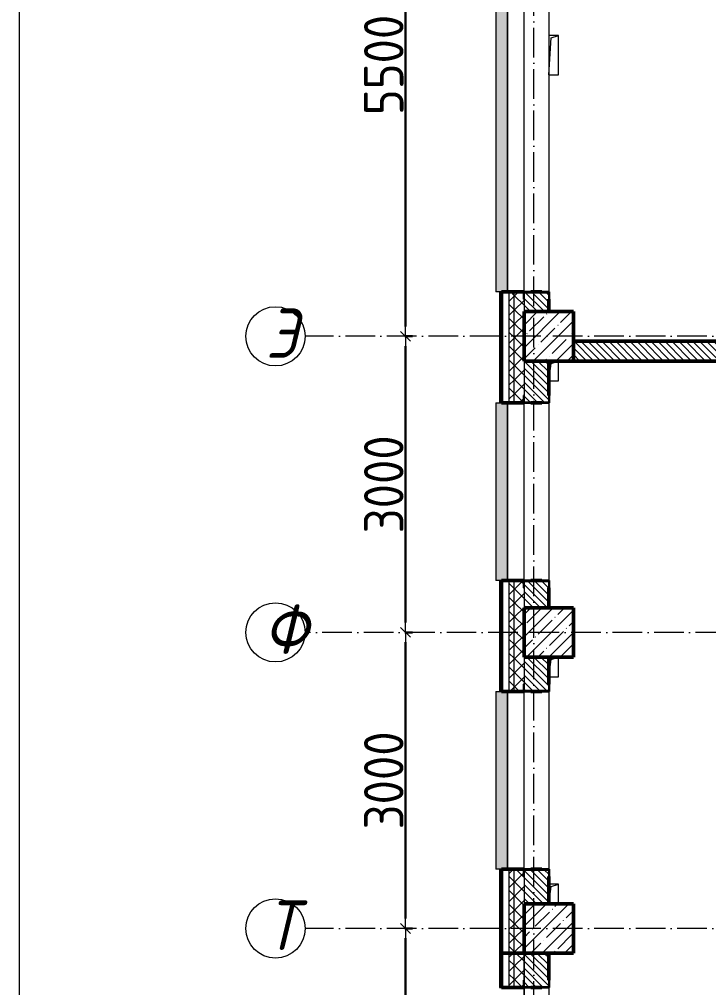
# Model space of a CAD drawing. Header units: millimetres. Extents: x -213536 to 1564669, y -45299 to 942238.
# Drawn here: x -23154 to -16172, y 490897 to 500709 of the extents above; entities that cross this region are included whole.
import ezdxf

# ---------------------------------------------------------------- set-up
doc = ezdxf.new("R2010")
doc.units = ezdxf.units.MM
doc.linetypes.add('50_200_ШТРИХ_1Т_ш5_п1_п1_', pattern=[700, 500, -100, 0, -100])
for name, color, linetype, lineweight in [('3.1) ЖБ окна 1.2 м', 102, 'Continuous', 30), ('A-____-____-DIMS', 7, 'Continuous', 9), ('A-GENM-____-MCUT', 7, 'Continuous', 25), ('A-GENM-____-OTLN', 7, 'Continuous', 9), ('A-GENM-____-OTLN-1', 7, 'Continuous', 25), ('A-GLAZ-____-OTLN', 7, 'Continuous', 9), ('A-WALL-____-MCUT-2', 7, 'Continuous', 50), ('A-WALL-____-MCUT-3', 7, 'Continuous', 9), ('A-WALL-____-OTLN', 7, 'Continuous', 9), ('A-WALL-____-PATT-1', 7, 'Continuous', 9), ('A-WALL-FNSH-MCUT-1', 7, 'Continuous', 9), ('S-COLS-____-MCUT', 7, 'Continuous', 50), ('S-COLS-____-OTLN', 7, 'Continuous', 9), ('S-GRID-____-IDEN', 7, 'Continuous', 9), ('S-GRID-____-OTLN-1', 7, '50_200_ШТРИХ_1Т_ш5_п1_п1_', 9)]:
    doc.layers.add(name, color=color, linetype=linetype, lineweight=lineweight)
doc.layers.add('A-GLAZ-____-OTLN-1', color=7, linetype='Continuous', lineweight=9, true_color=0xc0c0c0)
doc.styles.add('ISOCPEUR_I', font='isocpeui.ttf', dxfattribs={"width": 0.9, "height": 2.5})
doc.styles.add('СПДС', font='isocpeur.ttf', dxfattribs={"width": 0.9})
doc.dimstyles.new('Размера А3', dxfattribs={"dimtxt": 200, "dimasz": 100, "dimexe": 70, "dimexo": 100, "dimgap": 20, "dimtad": 1, "dimdec": 0, "dimrnd": 10, "dimzin": 0, "dimdsep": 46, "dimtxsty": 'СПДС', "dimblk": 'ARROWHEAD_6', "dimcen": 1, "dimclrd": 256, "dimclre": 256, "dimclrt": 256, "dimazin": 0, "dimtfac": 1, "dimtdec": 0, "dimtmove": 2, "dimatfit": 3, "dimfxl": 1, "dimtolj": 1, "dimtzin": 0, "dimarcsym": 0})
pattern_1 = [(135, (-15591.663, 459015.94), (-35.35534, -35.35534), [])]
pattern_2 = [(45, (-15591.66, 459015.94), (-70.71068, 70.71068), []), (135, (-15591.66, 459015.94), (-70.71068, -70.71068), [])]
pattern_3 = [(45, (-15591.66, 459015.94), (-85.5366, 85.5366), []), (45, (-15534.64, 459015.94), (-85.5366, 85.5366), [])]

# ---------------------------------------------------------------- blocks, each defined once
blk = doc.blocks.new('BSC_Колонна _Прямоугольная - 500х500-V36-АР1_План отверстий 2 этажа в осях 1-64_А-ГГ')
at = {"layer": 'S-COLS-____-OTLN'}
h = blk.add_hatch(dxfattribs=at)
h.set_pattern_fill('FP_65', color=256, style=0, pattern_type=2)
h.set_pattern_definition([(45, (2200, -32481.04), (-114.04925, 114.04925), []), (45, (2314.05, -32481.04), (-114.04925, 114.04925), [201.613, -40.323, 3.353, -36.97])])
h.paths.add_polyline_path([(-250, -250), (250, -250), (250, 250), (-250, 250), (-250, 74.6)], flags=0)
at = {"layer": 'S-COLS-____-MCUT'}
for p, q in [((250, 250), (-250, 250)), ((-250, 250), (-250, -250)), ((250, -250), (250, 250)), ((-250, -250), (250, -250))]:
    blk.add_line(p, q, dxfattribs=at)
blk = doc.blocks.new('BSC_Колонна _Прямоугольная - 500х500-V48-АР1_План отверстий 2 этажа в осях 1-64_А-ГГ')
at = {"layer": 'S-COLS-____-OTLN'}
h = blk.add_hatch(dxfattribs=at)
h.set_pattern_fill('FP_77', color=256, style=0, pattern_type=2)
h.set_pattern_definition([(45, (2200, -35481.04), (-114.04925, 114.04925), []), (45, (2314.05, -35481.04), (-114.04925, 114.04925), [201.613, -40.323, 3.353, -36.97])])
h.paths.add_polyline_path([(-250, -250), (250, -250), (250, 250), (-250, 250)], flags=0)
at = {"layer": 'S-COLS-____-MCUT'}
for p, q in [((250, 250), (-250, 250)), ((-250, 250), (-250, -250)), ((250, -250), (250, 250)), ((-250, -250), (250, -250))]:
    blk.add_line(p, q, dxfattribs=at)
blk = doc.blocks.new('BSC_Колонна _Прямоугольная - 500х500-V101-АР1_План отверстий 2 этажа в осях 1-64_А-ГГ')
at = {"layer": 'S-COLS-____-OTLN'}
h = blk.add_hatch(dxfattribs=at)
h.set_pattern_fill('FP_130', color=256, style=0, pattern_type=2)
h.set_pattern_definition([(45, (2200, -38481.04), (-114.04925, 114.04925), []), (45, (2314.05, -38481.04), (-114.04925, 114.04925), [201.613, -40.323, 3.353, -36.97])])
h.paths.add_polyline_path([(-250, -250), (250, -250), (250, 250), (-250, 250), (-250, 94.6)], flags=0)
at = {"layer": 'S-COLS-____-MCUT'}
for p, q in [((250, 250), (-250, 250)), ((-250, 250), (-250, -250)), ((250, -250), (250, 250)), ((-250, -250), (250, -250))]:
    blk.add_line(p, q, dxfattribs=at)
blk = doc.blocks.new('Фахверк_СКБ_Уголок - 250_2700-27497298-АР1_План отверстий 2 этажа в осях 1-64_А-ГГ')
at = {"layer": 'A-GENM-____-MCUT'}
for p, q in [((200, 181), (125, 181)), ((125, 181), (125, 106)), ((125, 106), (131, 106)), ((131, 106), (131, 175)), ((131, 175), (200, 175)), ((200, 175), (200, 181)), ((131, -6), (125, -6)), ((125, -6), (125, -81)), ((125, -81), (200, -81)), ((131, -75), (131, -6)), ((200, -75), (131, -75)), ((200, -81), (200, -75))]:
    blk.add_line(p, q, dxfattribs=at)
blk = doc.blocks.new('AR_Отверстие прямоугольное _в плите_ - AR_Отверстие прямоугольное _в плите_-30510733-АР1_План отверстий 2 этажа в осях 1-64_А-ГГ')
at = {"layer": 'A-GENM-____-OTLN'}
for p, q in [((-25, 75), (50, 100)), ((50, -100), (50, 100)), ((-50, -100), (-25, 75)), ((-50, -100), (50, -100))]:
    blk.add_line(p, q, dxfattribs=at)
blk = doc.blocks.new('AR_Отверстие прямоугольное _в плите_ - AR_Отверстие прямоугольное _в плите_-V158-АР1_План отверстий 2 этажа в осях 1-64_А-ГГ')
at = {"layer": 'A-GENM-____-OTLN'}
for p, q in [((50, 100), (-50, 100)), ((-25, 75), (50, 100)), ((50, -100), (50, 100)), ((-50, -100), (-25, 75))]:
    blk.add_line(p, q, dxfattribs=at)
blk = doc.blocks.new('AR_Отверстие прямоугольное _в плите_ - AR_Отверстие прямоугольное _в плите_-V170-АР1_План отверстий 2 этажа в осях 1-64_А-ГГ')
at = {"layer": 'A-GENM-____-OTLN'}
for p, q in [((50, 200), (-50, 200)), ((-25, 175), (50, 200)), ((50, -200), (50, 200)), ((-50, -200), (-25, 175)), ((-50, -200), (50, -200))]:
    blk.add_line(p, q, dxfattribs=at)
blk = doc.blocks.new('Отлив_СКБ - Отлив витража_120_НВФ-31886035-АР1_План отверстий 2 этажа в осях 1-64_А-ГГ')
at = {"layer": 'A-GLAZ-____-OTLN-1'}
for points in [[(0, 120), (0, 2), (4800, 2), (4800, 120), (3084.6, 120)], [(0, 2), (0, 0), (4800, 0), (4800, 2), (3084.6, 2)]]:
    blk.add_hatch(color=256, dxfattribs=at).paths.add_polyline_path(points, flags=0)
at = {"layer": 'A-GLAZ-____-OTLN'}
for p, q in [((0, 83), (0, 120)), ((4800, 120), (0, 120)), ((4800, 120), (4800, 83)), ((0, 2), (4800, 2)), ((4800, 0), (0, 0))]:
    blk.add_line(p, q, dxfattribs=at)
blk = doc.blocks.new('Отлив_СКБ - Отлив витража_120_НВФ-31885689-АР1_План отверстий 2 этажа в осях 1-64_А-ГГ')
at = {"layer": 'A-GLAZ-____-OTLN-1'}
for points in [[(1800, 2), (1800, 120), (0, 120), (0, 2), (1103.1, 2)], [(1103.1, 0), (1800, 0), (1800, 2), (0, 2), (0, 0)]]:
    blk.add_hatch(color=256, dxfattribs=at).paths.add_polyline_path(points, flags=0)
at = {"layer": 'A-GLAZ-____-OTLN'}
for p, q in [((0, 83), (0, 120)), ((1800, 120), (0, 120)), ((1800, 120), (1800, 83)), ((0, 2), (1800, 2)), ((1800, 0), (0, 0))]:
    blk.add_line(p, q, dxfattribs=at)
blk = doc.blocks.new('Ось сетки - Круг_Ø6_00__ISO-2_5_0_9K_-25732049-АР1_План отверстий 2 этажа в осях 1-64_А-ГГ')
at = {"layer": 'S-GRID-____-IDEN'}
blk.add_circle((0, 0), 3, dxfattribs=at)
blk = doc.blocks.new('ARROWHEAD_6')
at = {"color": 0, "linetype": 'Continuous'}
for p, q in [((0, 0), (-1, 0)), ((-0.5, -0.5), (0.5, 0.5))]:
    blk.add_line(p, q, dxfattribs=at)
blk = doc.blocks.new('*D5492')
at = {"layer": 'A-____-____-DIMS', "lineweight": -2, "transparency": 16777216}
for p, q in [((-19249.1, 491497), (-19173.1, 491497)), ((-19243.1, 485597), (-19243.1, 491397)), ((-19249.1, 485497), (-19173.1, 485497))]:
    blk.add_line(p, q, dxfattribs=at)
at = {"layer": 'Defpoints', "color": 0, "lineweight": 30, "transparency": 16777216}
for p in [(-19349.1, 491497), (-19243.1, 491497), (-19349.1, 485497)]:
    blk.add_point(p, dxfattribs=at)
at = {"layer": 'A-____-____-DIMS', "lineweight": -2, "transparency": 16777216, "xscale": 100, "yscale": 100, "zscale": 100}
for p, rotation in [((-19243.1, 491497), 90), ((-19243.1, 485497), 270)]:
    blk.add_blockref('ARROWHEAD_6', p, dxfattribs=dict(at, rotation=rotation))
at = {"layer": 'A-____-____-DIMS', "transparency": 16777216, "insert": (-19463.1, 488497), "char_height": 400, "attachment_point": 5, "rotation": 90, "style": 'СПДС'}
blk.add_mtext('\\A1;6000', dxfattribs=at)
blk = doc.blocks.new('*D5493')
at = {"layer": 'A-____-____-DIMS', "lineweight": -2, "transparency": 16777216}
for p, q in [((-19249.1, 494497), (-19173.1, 494497)), ((-19243.1, 491597), (-19243.1, 494397)), ((-19249.1, 491497), (-19173.1, 491497))]:
    blk.add_line(p, q, dxfattribs=at)
at = {"layer": 'Defpoints', "color": 0, "lineweight": 30, "transparency": 16777216}
for p in [(-19349.1, 494497), (-19243.1, 494497), (-19349.1, 491497)]:
    blk.add_point(p, dxfattribs=at)
at = {"layer": 'A-____-____-DIMS', "lineweight": -2, "transparency": 16777216, "xscale": 100, "yscale": 100, "zscale": 100}
for p, rotation in [((-19243.1, 494497), 90), ((-19243.1, 491497), 270)]:
    blk.add_blockref('ARROWHEAD_6', p, dxfattribs=dict(at, rotation=rotation))
at = {"layer": 'A-____-____-DIMS', "transparency": 16777216, "insert": (-19463.1, 492997), "char_height": 400, "attachment_point": 5, "rotation": 90, "style": 'СПДС'}
blk.add_mtext('\\A1;3000', dxfattribs=at)
blk = doc.blocks.new('*D5494')
at = {"layer": 'A-____-____-DIMS', "lineweight": -2, "transparency": 16777216}
for p, q in [((-19249.1, 497497), (-19173.1, 497497)), ((-19243.1, 494597), (-19243.1, 497397)), ((-19249.1, 494497), (-19173.1, 494497))]:
    blk.add_line(p, q, dxfattribs=at)
at = {"layer": 'Defpoints', "color": 0, "lineweight": 30, "transparency": 16777216}
for p in [(-19349.1, 497497), (-19243.1, 497497), (-19349.1, 494497)]:
    blk.add_point(p, dxfattribs=at)
at = {"layer": 'A-____-____-DIMS', "lineweight": -2, "transparency": 16777216, "xscale": 100, "yscale": 100, "zscale": 100}
for p, rotation in [((-19243.1, 497497), 90), ((-19243.1, 494497), 270)]:
    blk.add_blockref('ARROWHEAD_6', p, dxfattribs=dict(at, rotation=rotation))
at = {"layer": 'A-____-____-DIMS', "transparency": 16777216, "insert": (-19463.1, 495997), "char_height": 400, "attachment_point": 5, "rotation": 90, "style": 'СПДС'}
blk.add_mtext('\\A1;3000', dxfattribs=at)
blk = doc.blocks.new('*D5495')
at = {"layer": 'A-____-____-DIMS', "lineweight": -2, "transparency": 16777216}
for p, q in [((-19249.1, 502997), (-19173.1, 502997)), ((-19243.1, 497597), (-19243.1, 502897)), ((-19249.1, 497497), (-19173.1, 497497))]:
    blk.add_line(p, q, dxfattribs=at)
at = {"layer": 'Defpoints', "color": 0, "lineweight": 30, "transparency": 16777216}
for p in [(-19349.1, 502997), (-19243.1, 502997), (-19349.1, 497497)]:
    blk.add_point(p, dxfattribs=at)
at = {"layer": 'A-____-____-DIMS', "lineweight": -2, "transparency": 16777216, "xscale": 100, "yscale": 100, "zscale": 100}
for p, rotation in [((-19243.1, 502997), 90), ((-19243.1, 497497), 270)]:
    blk.add_blockref('ARROWHEAD_6', p, dxfattribs=dict(at, rotation=rotation))
at = {"layer": 'A-____-____-DIMS', "transparency": 16777216, "insert": (-19463.1, 500247), "char_height": 400, "attachment_point": 5, "rotation": 90, "style": 'СПДС'}
blk.add_mtext('\\A1;5500', dxfattribs=at)
blk = doc.blocks.new('2этаж')
at = {"layer": 'S-GRID-____-OTLN-1', "color": 251, "ltscale": 0.6, "true_color": 0x636466}
for p, q in [((-17941.7, 454533.3), (-17941.7, 508896.9)), ((11116.1, 497497), (-20260.4, 497497)), ((-9283.2, 494497), (-20260.4, 494497)), ((11116.1, 491497), (-20260.4, 491497))]:
    blk.add_line(p, q, dxfattribs=at)
at = {"layer": 'S-GRID-____-IDEN', "char_height": 500, "attachment_point": 1, "style": 'ISOCPEUR_I'}
for s, insert, width in [('\\fISOCPEUR|b0|i1|c204|p34|;\\W.9;Э', (-20657.8, 497778.9), 223.671), ('\\fISOCPEUR|b0|i1|c204|p34|;\\W.9;Ф', (-20681.7, 494778.9), 281.392), ('\\fISOCPEUR|b0|i1|c204|p34|;\\W.9;Т', (-20657.8, 491778.9), 223.671)]:
    blk.add_mtext(s, dxfattribs=dict(at, insert=insert, width=width))
at = {"layer": 'A-____-____-DIMS'}
for base, p1, p2, picture, middle in [((-19243.1, 502997), (-19349.1, 497497), (-19349.1, 502997), '*D5495', (-19463.1, 500247)), ((-19243.1, 497497), (-19349.1, 494497), (-19349.1, 497497), '*D5494', (-19463.1, 495997)), ((-19243.1, 494497), (-19349.1, 491497), (-19349.1, 494497), '*D5493', (-19463.1, 492997)), ((-19243.1, 491497), (-19349.1, 485497), (-19349.1, 491497), '*D5492', (-19463.1, 488497))]:
    dim = blk.add_linear_dim(base=base, p1=p1, p2=p2, angle=90, dimstyle='Размера А3', override={"dimtxt": 400}, dxfattribs=at)
    dim.commit()
    dim.dimension.update_dxf_attribs({"geometry": picture, "text_midpoint": middle})

msp = doc.modelspace()

# ---------------------------------------------------------------- hatches: boundary and pattern name
at = {"layer": 'A-WALL-____-PATT-1'}
h = msp.add_hatch(dxfattribs=at)
h.set_pattern_fill('FP_3', color=256, style=0, pattern_type=2)
h.set_pattern_definition(pattern_3)
h.paths.add_polyline_path([(-18271.7, 491077), (-18271.7, 492097), (-18291.7, 492097), (-18291.7, 491077)], flags=0)
h.paths.add_polyline_path([(-18291.7, 493897), (-18271.7, 493897), (-18271.7, 495022), (-18291.7, 495022), (-18291.7, 494151.6)], flags=0)
h.paths.add_polyline_path([(-18271.7, 496822), (-18271.7, 497947), (-18291.7, 497947), (-18291.7, 496822)], flags=0)
h.paths.add_polyline_path([(-18271.7, 502747), (-18271.7, 503947), (-18291.7, 503947), (-18291.7, 502747)], flags=0)
h.paths.add_polyline_path([(-18291.7, 505747), (-18271.7, 505747), (-18271.7, 506997), (-18291.7, 506997), (-18291.7, 506191.5)], flags=0)
h = msp.add_hatch(dxfattribs=at)
h.set_pattern_fill('FP_1', color=256, style=0, pattern_type=2)
h.set_pattern_definition(pattern_2)
h.paths.add_polyline_path([(-18141.7, 491247), (-18141.7, 492097), (-18191.7, 492097), (-18191.7, 491247)], flags=0)
h.paths.add_polyline_path([(-18141.7, 493897), (-18141.7, 495022), (-18191.7, 495022), (-18191.7, 493897)], flags=0)
h.paths.add_polyline_path([(-18141.7, 496822), (-18141.7, 497947), (-18191.7, 497947), (-18191.7, 496822)], flags=0)
h.paths.add_polyline_path([(-18141.7, 502747), (-18141.7, 503947), (-18191.7, 503947), (-18191.7, 502747)], flags=0)
h.paths.add_polyline_path([(-18141.7, 505747), (-18141.7, 506897), (-18191.7, 506897), (-18191.7, 505747)], flags=0)
h = msp.add_hatch(dxfattribs=at)
h.set_pattern_fill('FP_1', color=256, style=0, pattern_type=2)
h.set_pattern_definition(pattern_2)
h.paths.add_polyline_path([(-18041.7, 491247), (-18041.7, 492022), (-18047.7, 492022), (-18047.7, 492097), (-18141.7, 492097), (-18141.7, 491247)], flags=0)
h.paths.add_polyline_path([(-18141.7, 493897), (-18047.7, 493897), (-18047.7, 493972), (-18041.7, 493972), (-18041.7, 494947), (-18047.7, 494947), (-18047.7, 495022), (-18141.7, 495022), (-18141.7, 494151.6)], flags=0)
h.paths.add_polyline_path([(-18141.7, 496822), (-18047.7, 496822), (-18047.7, 496897), (-18041.7, 496897), (-18041.7, 497872), (-18047.7, 497872), (-18047.7, 497947), (-18141.7, 497947), (-18141.7, 496828)], flags=0)
h.paths.add_polyline_path([(-18041.7, 502747), (-18041.7, 503872), (-18047.7, 503872), (-18047.7, 503947), (-18141.7, 503947), (-18141.7, 502747)], flags=0)
h.paths.add_polyline_path([(-18141.7, 505747), (-18047.7, 505747), (-18047.7, 505822), (-18041.7, 505822), (-18041.7, 506847), (-18141.7, 506847), (-18141.7, 506191.5)], flags=0)
h = msp.add_hatch(dxfattribs=at)
h.set_pattern_fill('FP_6', color=256, style=0, pattern_type=2)
h.set_pattern_definition(pattern_1)
h.paths.add_polyline_path([(-17847.7, 497747), (-17791.7, 497747), (-17791.7, 497941), (-17860.7, 497941), (-17860.7, 497947), (-17972.7, 497947), (-17972.7, 497941), (-18041.7, 497941), (-18041.7, 497747)], flags=0)
h = msp.add_hatch(dxfattribs=at)
h.set_pattern_fill('FP_6', color=256, style=0, pattern_type=2)
h.set_pattern_definition(pattern_1)
h.paths.add_polyline_path([(-10641.7, 497247), (-10491.7, 497247), (-10491.7, 497447), (-13991.7, 497447), (-13991.7, 497378), (-13997.7, 497378), (-13997.7, 497447), (-17541.7, 497447), (-17541.7, 497247), (-13997.7, 497247), (-13997.7, 497316), (-13991.7, 497316), (-13991.7, 497247), (-10741.7, 497247)], flags=0)
h = msp.add_hatch(dxfattribs=at)
h.set_pattern_fill('FP_6', color=256, style=0, pattern_type=2)
h.set_pattern_definition(pattern_1)
h.paths.add_polyline_path([(-17791.7, 494747), (-17791.7, 495016), (-17860.7, 495016), (-17860.7, 495022), (-17972.7, 495022), (-17972.7, 495016), (-18041.7, 495016), (-18041.7, 494747)], flags=0)
h.paths.add_polyline_path([(-17860.7, 496822), (-17860.7, 496828), (-17791.7, 496828), (-17791.7, 497247), (-18041.7, 497247), (-18041.7, 496828), (-17972.7, 496828), (-17972.7, 496822)], flags=0)
h = msp.add_hatch(dxfattribs=at)
h.set_pattern_fill('FP_6', color=256, style=0, pattern_type=2)
h.set_pattern_definition(pattern_1)
h.paths.add_polyline_path([(-17791.7, 491747), (-17791.7, 492091), (-17860.7, 492091), (-17860.7, 492097), (-17972.7, 492097), (-17972.7, 492091), (-18041.7, 492091), (-18041.7, 491747)], flags=0)
h.paths.add_polyline_path([(-17860.7, 493897), (-17860.7, 493903), (-17791.7, 493903), (-17791.7, 494247), (-18041.7, 494247), (-18041.7, 493903), (-17972.7, 493903), (-17972.7, 493897)], flags=0)
h = msp.add_hatch(dxfattribs=at)
h.set_pattern_fill('FP_1', color=256, style=0, pattern_type=2)
h.set_pattern_definition(pattern_2)
h.paths.add_polyline_path([(-18191.7, 485747), (-18141.7, 485747), (-18141.7, 486097), (-18191.7, 486097)], flags=0)
h.paths.add_polyline_path([(-18191.7, 487897), (-18141.7, 487897), (-18141.7, 489097), (-18191.7, 489097)], flags=0)
h.paths.add_polyline_path([(-18191.7, 490897), (-18141.7, 490897), (-18141.7, 491247), (-18191.7, 491247)], flags=0)
h = msp.add_hatch(dxfattribs=at)
h.set_pattern_fill('FP_1', color=256, style=0, pattern_type=2)
h.set_pattern_definition(pattern_2)
h.paths.add_polyline_path([(-18041.7, 485747), (-18041.7, 486022), (-18047.7, 486022), (-18047.7, 486097), (-18141.7, 486097), (-18141.7, 485747), (-18047.7, 485747)], flags=0)
h.paths.add_polyline_path([(-18047.7, 487897), (-18047.7, 487972), (-18041.7, 487972), (-18041.7, 489022), (-18047.7, 489022), (-18047.7, 489097), (-18141.7, 489097), (-18141.7, 487897)], flags=0)
h.paths.add_polyline_path([(-18047.7, 490897), (-18047.7, 490972), (-18041.7, 490972), (-18041.7, 491247), (-18141.7, 491247), (-18141.7, 490897)], flags=0)
h = msp.add_hatch(dxfattribs=at)
h.set_pattern_fill('FP_6', color=256, style=0, pattern_type=2)
h.set_pattern_definition(pattern_1)
h.paths.add_polyline_path([(-17791.7, 485747), (-17791.7, 486091), (-17860.7, 486091), (-17860.7, 486097), (-17972.7, 486097), (-17972.7, 486091), (-18041.7, 486091), (-18041.7, 485747)], flags=0)
h.paths.add_polyline_path([(-17860.7, 487897), (-17860.7, 487903), (-17791.7, 487903), (-17791.7, 489091), (-17860.7, 489091), (-17860.7, 489097), (-17972.7, 489097), (-17972.7, 489091), (-18041.7, 489091), (-18041.7, 487903), (-17972.7, 487903), (-17972.7, 487897)], flags=0)
h.paths.add_polyline_path([(-17860.7, 490897), (-17860.7, 490903), (-17791.7, 490903), (-17791.7, 491247), (-18041.7, 491247), (-18041.7, 490903), (-17972.7, 490903), (-17972.7, 490897)], flags=0)
h = msp.add_hatch(dxfattribs=at)
h.set_pattern_fill('FP_3', color=256, style=0, pattern_type=2)
h.set_pattern_definition(pattern_3)
h.paths.add_polyline_path([(-18271.7, 485822), (-18271.7, 486097), (-18291.7, 486097), (-18291.7, 485822)], flags=0)
h.paths.add_polyline_path([(-18291.7, 487897), (-18271.7, 487897), (-18271.7, 489097), (-18291.7, 489097)], flags=0)
h.paths.add_polyline_path([(-18271.7, 490897), (-18271.7, 491077), (-18291.7, 491077), (-18291.7, 490897)], flags=0)

# ---------------------------------------------------------------- linework, layer by layer
at = {"color": 1, "lineweight": 0}
msp.add_lwpolyline([(-23154.5, 551818.7), (90081.5, 551818.7), (90081.5, 452990.7), (-23154.5, 452990.7)], close=True, dxfattribs=at)
at = {"layer": 'A-WALL-____-MCUT-2'}
for p, q in [((-18047.7, 497947), (-18271.7, 497947)), ((-18271.7, 497947), (-18271.7, 496822)), ((-17860.7, 497947), (-17972.7, 497947)), ((-17791.7, 497747), (-17791.7, 497872)), ((-14066.7, 497447), (-17541.7, 497447)), ((-17791.7, 496897), (-17791.7, 497247)), ((-17541.7, 497247), (-14066.7, 497247)), ((-18271.7, 496822), (-18047.7, 496822)), ((-17972.7, 496822), (-17860.7, 496822)), ((-18047.7, 495022), (-18271.7, 495022)), ((-18271.7, 495022), (-18271.7, 493897)), ((-17860.7, 495022), (-17972.7, 495022)), ((-17791.7, 494747), (-17791.7, 494947)), ((-17791.7, 493972), (-17791.7, 494247)), ((-18271.7, 493897), (-18047.7, 493897)), ((-17972.7, 493897), (-17860.7, 493897)), ((-18047.7, 492097), (-18271.7, 492097)), ((-18271.7, 492097), (-18271.7, 491247)), ((-17860.7, 492097), (-17972.7, 492097)), ((-17791.7, 491747), (-17791.7, 492022)), ((-18271.7, 491247), (-18041.7, 491247)), ((-18041.7, 491247), (-18271.7, 491247)), ((-18271.7, 491247), (-18271.7, 490897)), ((-17791.7, 490972), (-17791.7, 491247)), ((-18271.7, 490897), (-18271.7, 491077)), ((-18271.7, 490897), (-18047.7, 490897)), ((-17972.7, 490897), (-17860.7, 490897))]:
    msp.add_line(p, q, dxfattribs=at)
at = {"layer": 'A-WALL-____-MCUT-3'}
for p, q in [((-18191.7, 496822), (-18191.7, 497947)), ((-18141.7, 496822), (-18141.7, 497947)), ((-18041.7, 497872), (-18041.7, 497747)), ((-18041.7, 497247), (-18041.7, 496897)), ((-18191.7, 493897), (-18191.7, 495022)), ((-18141.7, 493897), (-18141.7, 495022)), ((-18041.7, 494947), (-18041.7, 494747)), ((-18041.7, 494247), (-18041.7, 493972)), ((-18191.7, 491247), (-18191.7, 492097)), ((-18141.7, 491247), (-18141.7, 492097)), ((-18041.7, 492022), (-18041.7, 491747)), ((-18191.7, 490897), (-18191.7, 491247)), ((-18141.7, 490897), (-18141.7, 491247)), ((-18041.7, 491247), (-18041.7, 490972)), ((-18041.7, 490972), (-18041.7, 491247))]:
    msp.add_line(p, q, dxfattribs=at)
at = {"layer": 'A-WALL-____-OTLN'}
for p, q in [((-18041.7, 497947), (-18041.7, 502747)), ((-17791.7, 502747), (-17791.7, 497947)), ((-18041.7, 495022), (-18041.7, 496822)), ((-17791.7, 496822), (-17791.7, 495022)), ((-18041.7, 492097), (-18041.7, 493897)), ((-17791.7, 493897), (-17791.7, 492097)), ((-18041.7, 489097), (-18041.7, 490897)), ((-18041.7, 490897), (-18041.7, 489097)), ((-17791.7, 490897), (-17791.7, 489097))]:
    msp.add_line(p, q, dxfattribs=at)
at = {"layer": 'A-WALL-FNSH-MCUT-1'}
for p, q in [((-18291.7, 497947), (-18291.7, 496822)), ((-18271.7, 497947), (-18291.7, 497947)), ((-18291.7, 496822), (-18271.7, 496822)), ((-18291.7, 495022), (-18291.7, 493897)), ((-18271.7, 495022), (-18291.7, 495022)), ((-18291.7, 493897), (-18271.7, 493897)), ((-18291.7, 492097), (-18291.7, 491077)), ((-18271.7, 492097), (-18291.7, 492097)), ((-18271.7, 491077), (-18271.7, 491247)), ((-18291.7, 491077), (-18291.7, 490897)), ((-18291.7, 490897), (-18271.7, 490897))]:
    msp.add_line(p, q, dxfattribs=at)

# ---------------------------------------------------------------- block references
at = {"layer": '3.1) ЖБ окна 1.2 м'}
msp.add_blockref('2этаж', (0, 0), dxfattribs=at)
at = {"layer": 'A-GENM-____-OTLN'}
for name, p in [('AR_Отверстие прямоугольное _в плите_ - AR_Отверстие прямоугольное _в плите_-V170-АР1_План отверстий 2 этажа в осях 1-64_А-ГГ', (-17741.7, 500347)), ('AR_Отверстие прямоугольное _в плите_ - AR_Отверстие прямоугольное _в плите_-30510733-АР1_План отверстий 2 этажа в осях 1-64_А-ГГ', (-17741.7, 497147)), ('AR_Отверстие прямоугольное _в плите_ - AR_Отверстие прямоугольное _в плите_-30510733-АР1_План отверстий 2 этажа в осях 1-64_А-ГГ', (-17741.7, 494147)), ('AR_Отверстие прямоугольное _в плите_ - AR_Отверстие прямоугольное _в плите_-V158-АР1_План отверстий 2 этажа в осях 1-64_А-ГГ', (-17741.7, 491847))]:
    msp.add_blockref(name, p, dxfattribs=at)
at = {"layer": 'A-GENM-____-OTLN-1'}
for p, rotation in [((-17966.7, 498072), 269.9999999999999), ((-17866.7, 496697), 89.99999999999991), ((-17966.7, 495147), 269.9999999999999), ((-17866.7, 493772), 89.99999999999991), ((-17966.7, 492222), 269.9999999999999), ((-17866.7, 490772), 89.99999999999991)]:
    msp.add_blockref('Фахверк_СКБ_Уголок - 250_2700-27497298-АР1_План отверстий 2 этажа в осях 1-64_А-ГГ', p, dxfattribs=dict(at, rotation=rotation))
at = {"layer": 'A-GLAZ-____-OTLN', "rotation": 90}
for name, p in [('Отлив_СКБ - Отлив витража_120_НВФ-31886035-АР1_План отверстий 2 этажа в осях 1-64_А-ГГ', (-18208.7, 497947)), ('Отлив_СКБ - Отлив витража_120_НВФ-31885689-АР1_План отверстий 2 этажа в осях 1-64_А-ГГ', (-18208.7, 495022)), ('Отлив_СКБ - Отлив витража_120_НВФ-31885689-АР1_План отверстий 2 этажа в осях 1-64_А-ГГ', (-18208.7, 492097))]:
    msp.add_blockref(name, p, dxfattribs=at)
at = {"layer": 'S-COLS-____-OTLN'}
for name, p in [('BSC_Колонна _Прямоугольная - 500х500-V101-АР1_План отверстий 2 этажа в осях 1-64_А-ГГ', (-17791.7, 497497)), ('BSC_Колонна _Прямоугольная - 500х500-V48-АР1_План отверстий 2 этажа в осях 1-64_А-ГГ', (-17791.7, 494497)), ('BSC_Колонна _Прямоугольная - 500х500-V36-АР1_План отверстий 2 этажа в осях 1-64_А-ГГ', (-17791.7, 491497))]:
    msp.add_blockref(name, p, dxfattribs=at)
at = {"layer": 'S-GRID-____-IDEN', "xscale": 99.99999999999993, "yscale": 99.99999999999993, "zscale": 99.99999999999993}
for p, rotation in [((-20560.4, 497497), 89.99999999999982), ((-20560.4, 494497), 89.9999999999998), ((-20560.4, 491497), 89.9999999999998)]:
    msp.add_blockref('Ось сетки - Круг_Ø6_00__ISO-2_5_0_9K_-25732049-АР1_План отверстий 2 этажа в осях 1-64_А-ГГ', p, dxfattribs=dict(at, rotation=rotation))

doc.saveas('drawing.dxf')
